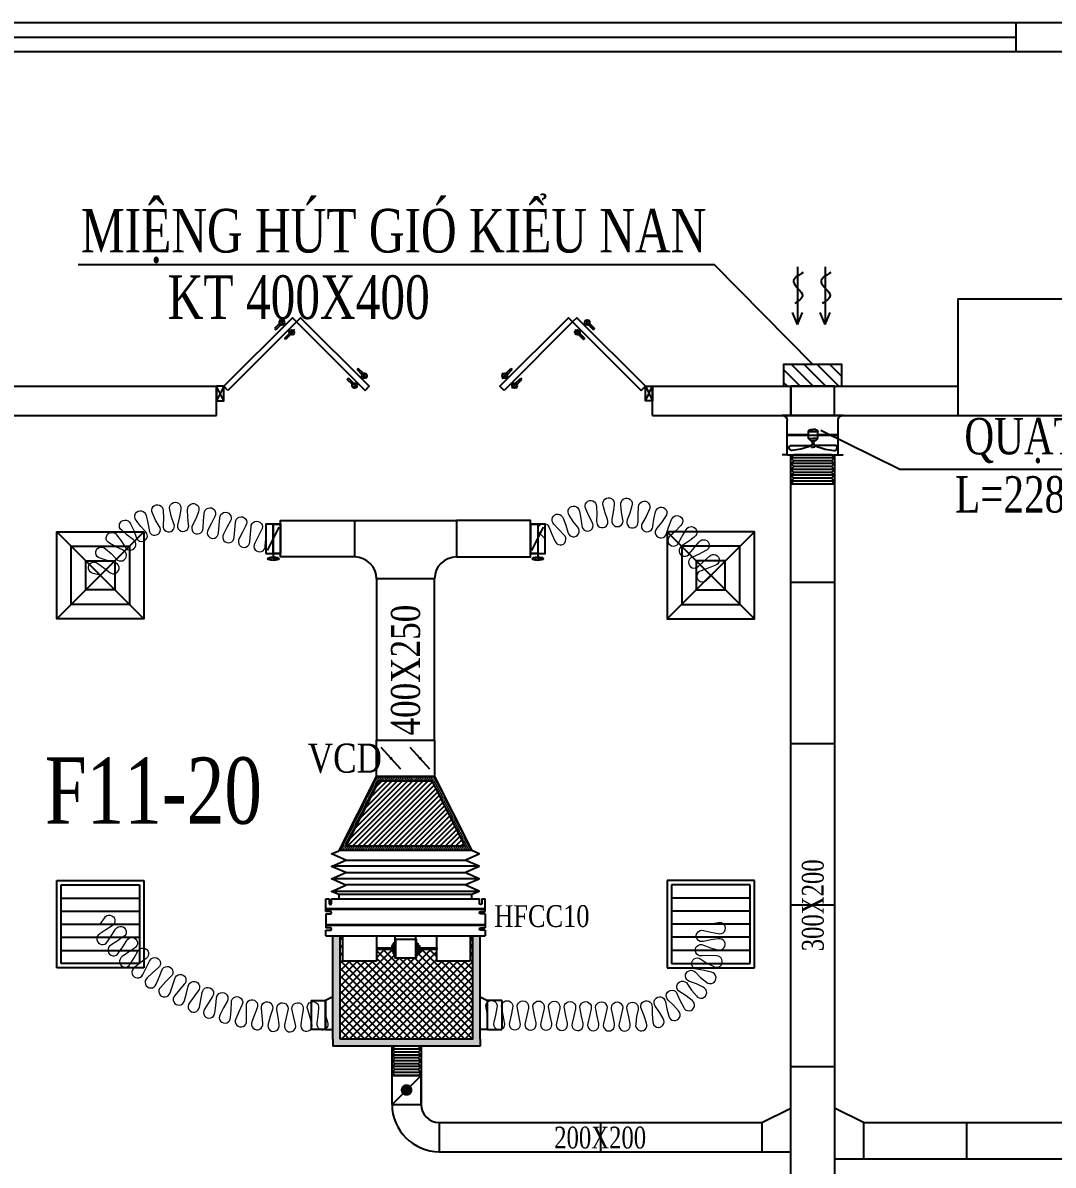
# Model space of a CAD drawing. Header units: metres. Extents: x 352651 to 1421851, y -87441 to -24441.
# Drawn here: x 1270850 to 1277939, y -40493 to -32636 of the extents above; entities that cross this region are included whole.
import ezdxf
from ezdxf.enums import TextEntityAlignment as Align

# ---------------------------------------------------------------- set-up
doc = ezdxf.new("R2010")
doc.units = ezdxf.units.M
doc.header["$LTSCALE"] = 300
doc.header["$MEASUREMENT"] = 0
for name, color, linetype in [('100', 2, 'CONTINUOUS'), ('bat noi mem', 4, 'CONTINUOUS'), ('CUA', 8, 'CONTINUOUS'), ('CUAGIO', 2, 'CONTINUOUS'), ('KT', 1, 'CONTINUOUS'), ('THAY', 9, 'CONTINUOUS'), ('thiet bi', 11, 'CONTINUOUS'), ('TUONG', 7, 'CONTINUOUS'), ('vach', 6, 'CONTINUOUS')]:
    doc.layers.add(name, color=color, linetype=linetype)
doc.layers.add('noi mem', color=5, linetype='BATTING', lineweight=0)
doc.styles.add('20', font='vntimeh.shx', dxfattribs={"width": 0.75, "bigfont": 'vns.shx'})
doc.styles.add('PHU', font='vntimeh.shx', dxfattribs={"width": 0.8})
doc.styles.add('ROMANS', font='romans.shx', dxfattribs={"width": 0.75, "bigfont": 'romancvn.shx'})
doc.styles.add('VNCC-RMD', font='vntimeh.shx', dxfattribs={"width": 0.75, "height": 300, "bigfont": 'vns.shx'})
doc.linetypes.add('BATTING', pattern='A,0.0001,-0.1,[134,ltypeshp.shx,S=0.1,R=0,X=-0.1,Y=0],-0.2,[134,ltypeshp.shx,S=0.1,R=180,X=0.1,Y=0],-0.1', length=0.4001)

# ---------------------------------------------------------------- blocks, each defined once
blk = doc.blocks.new('SAD')
at = {"layer": 'CUAGIO', "color": 8}
for p, q in [((-300, -300), (300, 300)), ((300, -300), (-300, 300))]:
    blk.add_line(p, q, dxfattribs=at)
at = {"layer": 'CUAGIO'}
blk.add_lwpolyline([(300, -300), (300, 300), (-300, 300), (-300, -300)], close=True, dxfattribs=at)
at = {"layer": 'CUAGIO', "color": 8}
for points in [[(200, -200), (200, 200), (-200, 200), (-200, -200)], [(100, -100), (100, 100), (-100, 100), (-100, -100)]]:
    blk.add_lwpolyline(points, close=True, dxfattribs=at)
blk = doc.blocks.new('SAG')
at = {"layer": 'CUAGIO'}
for p, q in [((-300, 300), (-300, -300)), ((300, 300), (-300, 300)), ((300, -300), (300, 300)), ((-300, -300), (300, -300))]:
    blk.add_line(p, q, dxfattribs=at)
at = {"layer": 'CUAGIO', "color": 8}
for p, q in [((-270, 270), (-270, -270)), ((270, 270), (-270, 270)), ((-180, -270), (-180, 270)), ((-90, -270), (-90, 270)), ((0, -270), (0, 270)), ((90, -270), (90, 270)), ((180, -270), (180, 270)), ((270, -270), (270, 270)), ((-270, -270), (270, -270))]:
    blk.add_line(p, q, dxfattribs=at)
blk = doc.blocks.new('cot1')
at = {"layer": 'vach'}
blk.add_lwpolyline([(-400, -400), (400, -400), (400, 400), (-400, 400)], close=True, dxfattribs=at)
blk = doc.blocks.new('1-van gio D200')
at = {"layer": 'CUAGIO'}
h = blk.add_hatch(dxfattribs=at)
h.set_pattern_fill('ANSI31', color=256, scale=100, style=0)
edge = h.paths.add_edge_path()
edge.add_ellipse((486127, -58494), major_axis=(-38.1, 0), ratio=0.310482, start_angle=0, end_angle=360, ccw=False)
for p, q in [((486167, -58437.3), (486087.1, -58277.5)), ((486127, -58257.4), (486127, -58494))]:
    blk.add_line(p, q, dxfattribs=at)
at = {"layer": 'CUAGIO', "const_width": 3}
for points in [[(486127, -58457.4), (486177, -58457.4), (486177, -58257.4), (486077, -58257.4), (486077, -58457.4), (486127, -58457.4)], [(486167, -58437.3), (486087.1, -58277.5)], [(486127, -58257.4), (486127, -58494)]]:
    blk.add_lwpolyline(points, dxfattribs=at)
at = {"layer": 'CUAGIO'}
blk.add_lwpolyline([(486177, -58457.4), (486077, -58457.4), (486077, -58257.4), (486177, -58257.4)], close=True, dxfattribs=at)
at = {"layer": 'CUAGIO', "const_width": 5.35}
blk.add_lwpolyline([(486130.7, -58357.4, -1), (486123.3, -58357.4, -1)], format="xyb", close=True, dxfattribs=at)
at = {"layer": 'CUAGIO', "extrusion": (0, 0, -1)}
blk.add_ellipse((486127, -58494), major_axis=(-38.1, 0), ratio=0.310482, start_param=-1.570796, end_param=4.712389, dxfattribs=at)
blk = doc.blocks.new('bac noi mem')
at = {"layer": 'bat noi mem'}
for p, q in [((493886.7, -64673), (493866.7, -64693)), ((494066.7, -64693), (493866.7, -64693)), ((493866.7, -64693), (493886.7, -64713)), ((493886.7, -64713), (493866.7, -64733)), ((494066.7, -64733), (493866.7, -64733)), ((493866.7, -64733), (493886.7, -64753)), ((494046.7, -64673), (493886.7, -64673)), ((494046.7, -64713), (493886.7, -64713)), ((494046.7, -64673), (494066.7, -64693)), ((494066.7, -64693), (494046.7, -64713)), ((494046.7, -64713), (494066.7, -64733)), ((494066.7, -64733), (494046.7, -64753)), ((493886.7, -64753), (493866.7, -64773)), ((494066.7, -64773), (493866.7, -64773)), ((493866.7, -64773), (493886.7, -64793)), ((493886.7, -64793), (493866.7, -64813)), ((494066.7, -64813), (493866.7, -64813)), ((493866.7, -64813), (493886.7, -64833)), ((494046.7, -64753), (493886.7, -64753)), ((494046.7, -64793), (493886.7, -64793)), ((494046.7, -64753), (494066.7, -64773)), ((494066.7, -64773), (494046.7, -64793)), ((494046.7, -64793), (494066.7, -64813)), ((494066.7, -64813), (494046.7, -64833)), ((493886.7, -64833), (493866.7, -64853)), ((494066.7, -64853), (493866.7, -64853)), ((493866.7, -64853), (493886.7, -64873)), ((494046.7, -64833), (493886.7, -64833)), ((494046.7, -64873), (493886.7, -64873)), ((494046.7, -64833), (494066.7, -64853)), ((494066.7, -64853), (494046.7, -64873))]:
    blk.add_line(p, q, dxfattribs=at)
blk = doc.blocks.new('Quat thong gio 2')
at = {"layer": 'CUAGIO', "color": 2}
for p, q in [((604438.8, -54339.3), (604438.8, -54304.3)), ((604438.8, -54689.3), (604438.8, -54339.3)), ((604438.8, -54339.3), (604675.8, -54339.3)), ((604503.8, -54351.8), (604503.8, -54498.8)), ((604573.5, -54339.3), (604573.5, -54478.5)), ((604576, -54339.3), (604576, -54478.5)), ((604710.8, -54304.3), (604710.8, -54724.3)), ((604710.8, -54304.3), (604710.8, -54304.3)), ((604493.1, -54498.8), (604493.1, -54511)), ((604493.1, -54498.8), (604511.6, -54498.8)), ((604493.1, -54523.2), (604493.1, -54511)), ((604493.1, -54523.2), (604511.6, -54523.2)), ((604503.8, -54485.7), (604497.1, -54485.7)), ((604500.1, -54485.7), (604500.1, -54498.8)), ((604500.1, -54536.3), (604500.1, -54523.2)), ((604503.8, -54670.2), (604503.8, -54523.2)), ((604511.6, -54498.8), (604511.6, -54511)), ((604511.6, -54505.6), (604534.7, -54505.6)), ((604511.6, -54523.2), (604511.6, -54511)), ((604511.6, -54516.4), (604534.7, -54516.4)), ((604534.7, -54494.4), (604551.2, -54479.1)), ((604534.7, -54494.4), (604534.7, -54511)), ((604534.7, -54527.6), (604534.7, -54511)), ((604534.7, -54527.6), (604551.2, -54542.8)), ((604551.2, -54479.1), (604551.2, -54511)), ((604551.2, -54479.1), (604597.9, -54479.1)), ((604551.2, -54542.8), (604551.2, -54511)), ((604574.8, -54542.8), (604574.8, -54479.1)), ((604597.9, -54479.1), (604597.9, -54542.8)), ((604612.9, -54494.1), (604612.9, -54511)), ((604612.9, -54527.8), (604612.9, -54511)), ((604503.8, -54536.3), (604497.1, -54536.3)), ((604551.2, -54542.8), (604597.9, -54542.8)), ((604573.5, -54543.5), (604573.5, -54689.3)), ((604576, -54543.5), (604576, -54689.3)), ((604438.8, -54689.3), (604675.8, -54689.3)), ((604438.8, -54689.3), (604438.8, -54724.3)), ((604710.8, -54724.3), (604710.8, -54724.3))]:
    blk.add_line(p, q, dxfattribs=at)
at = {"layer": 'CUAGIO', "color": 2, "const_width": 1}
for points in [[(604438.8, -54304.3), (604438.8, -54339.3)], [(604438.8, -54724.3), (604438.8, -54689.3)]]:
    blk.add_lwpolyline(points, dxfattribs=at)
for points in [[(604710.8, -54304.3), (604710.8, -54304.3, -0.414214), (604675.8, -54339.3), (604438.8, -54339.3)], [(604710.8, -54724.3), (604710.8, -54724.3, 0.414214), (604675.8, -54689.3), (604438.8, -54689.3)]]:
    blk.add_lwpolyline(points, format="xyb", dxfattribs=at)
at = {"layer": 'CUAGIO', "color": 2}
for points in [[(604497.1, -54485.7, -0.067078), (604469.4, -54367, -0.673836), (604503.8, -54351.8)], [(604497.1, -54536.3, 0.067078), (604469.4, -54655, 0.673836), (604503.8, -54670.2)]]:
    blk.add_lwpolyline(points, format="xyb", dxfattribs=at)
for centre, radius, start, end in [((604675.8, -54304.3), 35, 270, 0), ((604574.8, -54477.6), 1.5, 213.55731, 326.44269), ((604597.9, -54494.1), 15, 0, 90), ((604597.9, -54527.8), 15, 270, 0), ((604574.8, -54544.3), 1.5, 33.55731, 146.44269), ((604675.8, -54724.3), 35, 0, 90)]:
    blk.add_arc(centre, radius, start, end, dxfattribs=at)

msp = doc.modelspace()

# ---------------------------------------------------------------- hatches: boundary and pattern name
at = {"layer": 'CUAGIO'}
h = msp.add_hatch(dxfattribs=at)
h.set_pattern_fill('ANSI31', color=2, scale=500, style=0)
h.set_pattern_definition([(314.962716, (546207.8, -27947.31), (-44.222923, -44.165406), [])])
h.paths.add_polyline_path([(1276084.5, -35136.1), (1276484.5, -35136.3), (1276484.5, -34986.3), (1276084.5, -34986.1)])
h = msp.add_hatch(dxfattribs=at)
h.set_pattern_fill('DOTS', color=256, scale=200, style=0)
h.set_pattern_definition([(0, (443353.986, -91669.409), (6.25, 12.5), [0, -12.5])])
h.paths.add_polyline_path([(1273683.2, -37820.2), (1273283.2, -37820.2), (1273026.2, -38330.2), (1273940.2, -38330.2)])
h.paths.add_polyline_path([(1273664.7, -37850.2), (1273891.5, -38300.2), (1273074.9, -38300.2), (1273301.6, -37850.2)], flags=16)
h = msp.add_hatch(dxfattribs=at)
h.set_pattern_fill('ANSI31', color=256, scale=200, style=0)
h.set_pattern_definition([(45, (445500.002, -63565.314), (-17.6776695, 17.6776695), [])])
h.paths.add_polyline_path([(1273891.5, -38300.2), (1273074.9, -38300.2), (1273301.6, -37850.2), (1273664.7, -37850.2)])
h = msp.add_hatch(dxfattribs=at)
h.set_pattern_fill('DOTS', color=2, scale=200, style=0)
h.set_pattern_definition([(0, (700378.143, 17916.757), (6.25, 12.5), [0, -12.5])])
h.paths.add_polyline_path([(1273947.2, -39625.7), (1273033.6, -39625.7), (1273033.6, -38915.7), (1272983.6, -38915.7), (1272983.6, -39625.7), (1272983.6, -39675.7), (1273997.2, -39675.7), (1273997.2, -39625.7), (1273997.2, -38915.7), (1273947.2, -38915.7)])
at = {"layer": 'CUAGIO', "ltscale": 1.5}
h = msp.add_hatch(dxfattribs=at)
h.set_pattern_fill('ANSI37', color=9, scale=300, style=0)
h.set_pattern_definition([(45, (811204.744, -566.105), (-26.5165043, 26.5165043), []), (135, (811204.744, -566.105), (-26.5165043, -26.5165043), [])])
h.paths.add_polyline_path([(1273947.2, -39625.7), (1273947.2, -38915.7), (1273928, -38915.7), (1273928, -39090.7), (1273697.8, -39090.7), (1273697.8, -39007.8), (1273578.2, -39007.8), (1273578.2, -39023.4), (1273567.6, -39023.4), (1273567.6, -39039.2), (1273557.7, -39039.2), (1273557.7, -39064.2, -1), (1273551.3, -39066.3), (1273415.1, -39066.3, -1), (1273408.6, -39064.2), (1273408.6, -39039.2), (1273398.7, -39039.2), (1273398.7, -39023.4), (1273388.2, -39023.4), (1273388.2, -39007.8), (1273282.9, -39007.8), (1273282.9, -39090.7), (1273052.7, -39090.7), (1273052.7, -38915.7), (1273033.6, -38915.7), (1273033.6, -39625.7)])

# ---------------------------------------------------------------- linework, layer by layer
at = {"layer": '100', "color": 3}
for p in [(1271230, -34298.3), (1276284.5, -34986.2)]:
    msp.add_line(p, (1275606.5, -34298.3), dxfattribs=at)
at = {"layer": 'bat noi mem'}
for p, q in [((1276154.7, -35608.2), (1276134.7, -35628.2)), ((1276434.2, -35628.2), (1276134.7, -35628.2)), ((1276134.7, -35628.2), (1276154.7, -35648.2)), ((1276154.7, -35648.2), (1276134.7, -35668.2)), ((1276434.2, -35668.2), (1276134.7, -35668.2)), ((1276134.7, -35668.2), (1276154.7, -35688.2)), ((1276414.2, -35608.2), (1276154.7, -35608.2)), ((1276414.2, -35648.2), (1276154.7, -35648.2)), ((1276414.2, -35608.2), (1276434.2, -35628.2)), ((1276434.2, -35628.2), (1276414.2, -35648.2)), ((1276414.2, -35648.2), (1276434.2, -35668.2)), ((1276434.2, -35668.2), (1276414.2, -35688.2)), ((1276154.7, -35688.2), (1276134.7, -35708.2)), ((1276434.2, -35708.2), (1276134.7, -35708.2)), ((1276134.7, -35708.2), (1276154.7, -35728.2)), ((1276154.7, -35728.2), (1276134.7, -35748.2)), ((1276434.2, -35748.2), (1276134.7, -35748.2)), ((1276134.7, -35748.2), (1276154.7, -35768.2)), ((1276414.2, -35688.2), (1276154.7, -35688.2)), ((1276414.2, -35728.2), (1276154.7, -35728.2)), ((1276414.2, -35688.2), (1276434.2, -35708.2)), ((1276434.2, -35708.2), (1276414.2, -35728.2)), ((1276414.2, -35728.2), (1276434.2, -35748.2)), ((1276434.2, -35748.2), (1276414.2, -35768.2)), ((1276154.7, -35768.2), (1276134.7, -35788.2)), ((1276434.2, -35788.2), (1276134.7, -35788.2)), ((1276134.7, -35788.2), (1276154.7, -35808.2)), ((1276434.2, -35808.2), (1276134.7, -35808.2)), ((1276414.2, -35768.2), (1276154.7, -35768.2)), ((1276414.2, -35768.2), (1276434.2, -35788.2)), ((1276434.2, -35788.2), (1276414.2, -35808.2)), ((1273940.2, -38330.2), (1273026.2, -38330.2)), ((1273076.2, -38394.5), (1273890.2, -38394.5)), ((1273990.2, -38437.4), (1272976.2, -38437.4)), ((1273076.2, -38480.2), (1273890.2, -38480.2)), ((1273990.2, -38523.1), (1272976.2, -38523.1)), ((1273890.2, -38566), (1273076.2, -38566)), ((1272976.2, -38608.8), (1273990.2, -38608.8))]:
    msp.add_line(p, q, dxfattribs=at)
for points in [[(1273023.4, -38631.4), (1272973.4, -38610), (1273073.4, -38567.2), (1272973.4, -38524.3), (1273073.4, -38481.4), (1272973.4, -38438.6), (1273073.4, -38395.7), (1272973.4, -38352.9), (1273023.4, -38331.4)], [(1273940.2, -38630.2), (1273990.2, -38608.8), (1273890.2, -38566), (1273990.2, -38523.1), (1273890.2, -38480.2), (1273990.2, -38437.4), (1273890.2, -38394.5), (1273990.2, -38351.7), (1273940.2, -38330.2)]]:
    msp.add_lwpolyline(points, dxfattribs=at)
at = {"layer": 'CUA', "ltscale": 0.2}
for p, q in [((1272617.1, -34704.7), (1272582.2, -34739.5)), ((1272625.4, -34713.1), (1272590.6, -34747.9)), ((1272651.2, -34678.9), (1272612.4, -34717.7)), ((1272650.2, -34714.8), (1272615.4, -34680)), ((1274715.1, -34678.9), (1274753.9, -34717.7)), ((1274716.2, -34714.8), (1274751, -34680)), ((1274740.9, -34713.1), (1274775.7, -34747.9)), ((1274749.3, -34704.7), (1274784.1, -34739.5)), ((1272582.2, -34739.5), (1272590.6, -34747.9)), ((1272684.6, -34772.2), (1272649.8, -34807.1)), ((1272658.1, -34815.4), (1272649.8, -34807.1)), ((1272692.9, -34780.6), (1272658.1, -34815.4)), ((1272718.7, -34746.4), (1272679.9, -34785.2)), ((1272682.8, -34747.5), (1272717.6, -34782.3)), ((1274647.6, -34746.4), (1274686.4, -34785.2)), ((1274683.5, -34747.5), (1274648.7, -34782.3)), ((1274673.4, -34780.6), (1274708.2, -34815.4)), ((1274681.7, -34772.2), (1274716.6, -34807.1)), ((1274708.2, -34815.4), (1274716.6, -34807.1)), ((1274784.1, -34739.5), (1274775.7, -34747.9)), ((1273158.4, -35013.3), (1273150, -35021.6)), ((1273184.9, -35056.5), (1273150, -35021.6)), ((1273193.2, -35048.1), (1273158.4, -35013.3)), ((1274173.1, -35048.1), (1274208, -35013.3)), ((1274181.5, -35056.5), (1274216.3, -35021.6)), ((1274208, -35013.3), (1274216.3, -35021.6)), ((1273082.5, -35089.2), (1273090.9, -35080.8)), ((1273117.3, -35124), (1273082.5, -35089.2)), ((1273125.7, -35115.6), (1273090.9, -35080.8)), ((1273151.5, -35149.8), (1273112.7, -35111)), ((1273150.4, -35113.9), (1273115.6, -35148.7)), ((1273219, -35082.3), (1273180.2, -35043.5)), ((1273183.1, -35081.2), (1273217.9, -35046.4)), ((1274147.3, -35082.3), (1274186.1, -35043.5)), ((1274183.2, -35081.2), (1274148.5, -35046.4)), ((1274214.8, -35149.8), (1274253.6, -35111)), ((1274215.9, -35113.9), (1274250.7, -35148.7)), ((1274240.6, -35115.6), (1274275.5, -35080.8)), ((1274249, -35124), (1274283.8, -35089.2)), ((1274283.8, -35089.2), (1274275.5, -35080.8)), ((1272233.2, -35136.2), (1272183.2, -35236.2)), ((1272233.2, -35236.2), (1272183.2, -35136.2)), ((1272233.2, -35236.2), (1272233.2, -35136.2)), ((1275133.2, -35236.2), (1275133.2, -35136.2)), ((1275133.2, -35136.2), (1275183.2, -35236.2)), ((1275133.2, -35236.2), (1275183.2, -35136.2)), ((1272233.2, -35236.2), (1272233.2, -35236.2)), ((1275133.2, -35236.2), (1275133.2, -35236.2))]:
    msp.add_line(p, q, dxfattribs=at)
for points in [[(1272261.5, -35164.5), (1272233.2, -35136.2), (1272705.2, -34664.2), (1272733.4, -34692.5)], [(1273205.4, -35164.5), (1273233.7, -35136.2), (1272761.7, -34664.2), (1272733.4, -34692.5)], [(1274160.9, -35164.5), (1274132.6, -35136.2), (1274604.6, -34664.2), (1274632.9, -34692.5)], [(1275104.9, -35164.5), (1275133.2, -35136.2), (1274661.2, -34664.2), (1274632.9, -34692.5)], [(1272233.2, -35136.2), (1272183.2, -35136.2), (1272183.2, -35236.2), (1272233.2, -35236.2)], [(1275133.2, -35136.2), (1275183.2, -35136.2), (1275183.2, -35236.2), (1275133.2, -35236.2)]]:
    msp.add_lwpolyline(points, close=True, dxfattribs=at)
for centre in [(1272632.7, -34697.4), (1274733.6, -34697.4), (1272700.3, -34764.9), (1274666.1, -34764.9), (1273133, -35131.3), (1273200.5, -35063.8), (1274165.8, -35063.8), (1274233.3, -35131.3)]:
    msp.add_circle(centre, 17.3, dxfattribs=at)
at = {"layer": 'CUAGIO', "color": 6, "ltscale": 100}
for p, q in [((1276180, -34315), (1276180, -34710)), ((1276370, -34315), (1276370, -34710)), ((1276180, -34710), (1276145.3, -34628.6)), ((1276180, -34710), (1276214.8, -34628.6)), ((1276370, -34710), (1276335.3, -34628.6)), ((1276370, -34710), (1276404.8, -34628.6))]:
    msp.add_line(p, q, dxfattribs=at)
at = {"layer": 'CUAGIO', "color": 2}
for p, q in [((1276134.7, -35336.2), (1276134.7, -35136.2)), ((1276434.2, -35336.2), (1276434.2, -35136.2)), ((1273283.2, -36460.2), (1273283.2, -37570.2)), ((1273683.2, -37570.2), (1273683.2, -36460.2)), ((1276434.2, -36486.2), (1276134.7, -36486.2)), ((1276434.2, -37596.2), (1276134.7, -37596.2)), ((1276434.2, -38706.2), (1276134.7, -38706.2)), ((1272983.6, -39625.7), (1272983.6, -39675.7)), ((1273947.2, -39625.7), (1273033.6, -39625.7)), ((1273997.2, -39625.7), (1273997.2, -39675.7)), ((1276434.2, -39816.2), (1276134.7, -39816.2)), ((1273715.4, -40200.7), (1273715.4, -40400.7)), ((1274825.4, -40200.7), (1274825.4, -40400.7)), ((1275935.4, -40200.7), (1275935.4, -40400.7)), ((1276633.5, -40200.7), (1276633.5, -40450.7)), ((1277342.3, -40200.7), (1277342.3, -40450.7)), ((1273715.4, -40400.7), (1276134.7, -40400.7)), ((1276434.2, -40450.7), (1282892.3, -40450.7))]:
    msp.add_line(p, q, dxfattribs=at)
at = {"layer": 'CUAGIO', "color": 3}
for q in [(1276339.5, -35439.7), (1281720.5, -35705.3)]:
    msp.add_line((1276879.8, -35705.3), q, dxfattribs=at)
at = {"layer": 'CUAGIO', "ltscale": 1.5}
msp.add_line((1273133.2, -36060.2), (1273833.2, -36060.2), dxfattribs=at)
at = {"layer": 'CUAGIO'}
for p, q in [((1273683.2, -36460.2), (1273283.2, -36460.2)), ((1273450.1, -37769.5), (1273316.2, -37620.9)), ((1273650.1, -37769.5), (1273516.2, -37620.9)), ((1272983.6, -39625.7), (1272983.6, -38915.7)), ((1273033.6, -38915.7), (1273033.6, -38915.7)), ((1273033.6, -39625.7), (1273033.6, -38915.7)), ((1273947.2, -38915.7), (1273947.2, -38915.7)), ((1273947.2, -39625.7), (1273947.2, -38915.7)), ((1273997.2, -39625.7), (1273997.2, -38915.7)), ((1272833.9, -39360.4), (1272833.9, -39560.4)), ((1272933.6, -39360.4), (1272933.6, -39560.4)), ((1272933.6, -39560.4), (1272933.6, -39360.4)), ((1272933.6, -39560.4), (1272933.6, -39360.4)), ((1274047.2, -39560.4), (1274047.2, -39360.4)), ((1274047.2, -39560.4), (1274047.2, -39360.4)), ((1274047.2, -39560.4), (1274047.2, -39360.4)), ((1274146.9, -39360.4), (1274146.9, -39560.4)), ((1272933.6, -39560.4), (1272833.9, -39560.4)), ((1274047.2, -39560.4), (1274146.9, -39560.4)), ((1273997.2, -39675.7), (1272983.6, -39675.7)), ((1273590.4, -39836.1), (1273590.4, -40075.7)), ((1273390.4, -40075.7), (1273390.4, -39875.7)), ((1273390.4, -39875.7), (1273590.4, -39875.7)), ((1273590.4, -39875.7), (1273390.4, -40075.7)), ((1273590.4, -40075.7), (1273590.4, -39875.7)), ((1273390.4, -40075.7), (1273590.4, -40075.7)), ((1273390.4, -40075.7), (1273590.4, -40075.7)), ((1273390.4, -40075.7), (1273590.4, -40075.7)), ((1275935.4, -40200.7), (1276134.7, -40102)), ((1276633.5, -40200.7), (1276434.2, -40102)), ((1273715.4, -40200.7), (1275935.4, -40200.7)), ((1276633.5, -40200.7), (1279391.8, -40200.7))]:
    msp.add_line(p, q, dxfattribs=at)
at = {"layer": 'CUAGIO', "color": 2}
for points in [[(1276084.5, -35136.1), (1276484.5, -35136.3), (1276484.5, -34986.3), (1276084.5, -34986.1)], [(1276434.2, -35136.2), (1276134.7, -35136.2), (1276134.7, -35336.2), (1276434.2, -35336.2)]]:
    msp.add_lwpolyline(points, close=True, dxfattribs=at)
for points in [[(1273708.2, -48247.8), (1276034.7, -48247.8, 0.414214), (1276134.7, -48147.8), (1276134.7, -35608.2)], [(1276434.2, -35608.2), (1276434.2, -48097.8, 0.414214), (1276534.2, -48197.8), (1283023.2, -48197.7)]]:
    msp.add_lwpolyline(points, format="xyb", dxfattribs=at)
at = {"layer": 'CUAGIO'}
for points in [[(1273133.2, -36310.2), (1272623.2, -36310.2), (1272623.2, -36060.2), (1273133.2, -36060.2)], [(1273833.2, -36310.2), (1274343.2, -36310.2), (1274343.2, -36060.2), (1273833.2, -36060.2)], [(1272573.2, -36085.2), (1272623.2, -36085.2), (1272623.2, -36285.2), (1272573.2, -36285.2)], [(1274343.2, -36085.2), (1274393.2, -36085.2), (1274393.2, -36285.2), (1274343.2, -36285.2)], [(1273283.2, -37570.2), (1273683.2, -37570.2), (1273683.2, -37820.2), (1273283.2, -37820.2)], [(1273940.2, -38330.2), (1273026.2, -38330.2), (1273283.2, -37820.2), (1273683.2, -37820.2)], [(1273891.5, -38300.2), (1273074.9, -38300.2), (1273301.6, -37850.2), (1273664.7, -37850.2)]]:
    msp.add_lwpolyline(points, close=True, dxfattribs=at)
for points, const_width in [([(1273378.2, -37695.2, 1), (1273388.2, -37695.2, 1)], 10), ([(1273578.2, -37695.2, 1), (1273588.2, -37695.2, 1)], 10), ([(1273510.4, -39976.6, -1), (1273470.4, -39976.6, -1)], 40)]:
    msp.add_lwpolyline(points, format="xyb", close=True, dxfattribs=dict(at, const_width=const_width))
for points in [[(1272833.9, -39360.4), (1272933.6, -39360.4)], [(1272983.6, -39335.2), (1272933.6, -39360.4)], [(1273997.2, -39335.2), (1274047.2, -39360.4)], [(1274146.9, -39360.4), (1274047.2, -39360.4)], [(1272933.6, -39560.4), (1272983.6, -39560.4)], [(1274047.2, -39560.4), (1273997.2, -39560.4)]]:
    msp.add_lwpolyline(points, dxfattribs=at)
for centre, radius, start, end in [((1273133.2, -36460.2), 150, 0, 90), ((1273833.2, -36460.2), 150, 90, 180), ((1273715.4, -40075.7), 325, 180, 270), ((1273715.4, -40075.7), 125, 180, 270)]:
    msp.add_arc(centre, radius, start, end, dxfattribs=at)
at = {"layer": 'CUAGIO', "color": 9, "ltscale": 100}
for points in [[(1276220, -34353), (1276152.5, -34418.5), (1276214.5, -34511), (1276160.5, -34567)], [(1276410, -34353), (1276342.5, -34418.5), (1276404.5, -34511), (1276350.5, -34567)]]:
    msp.add_spline(points, degree=3, dxfattribs=at)
at = {"layer": 'noi mem', "linetype": 'ByBlock', "ltscale": 1.5}
for points in [[(1274443.2, -36185.2), (1274407.9, -36148.7, -1.333333), (1274470.3, -36107), (1274490.6, -36153.6), (1274510.8, -36200.2, 1.333333), (1274573.2, -36158.5), (1274538, -36121.9), (1274503.8, -36083.6, -1.333333), (1274567.6, -36044.3), (1274586.5, -36092.1), (1274600.9, -36140.2, 1.333333), (1274667.7, -36106.1), (1274637.2, -36066.2), (1274609.6, -36022.9, -1.333333), (1274679, -35994.3), (1274689.9, -36044.5), (1274696.4, -36094.3, 1.333333), (1274767.8, -36071.4), (1274744.2, -36027.1), (1274723.9, -35979.9, -1.333333), (1274796.9, -35962.8), (1274799.6, -36014.1), (1274798.1, -36064.4, 1.333333), (1274872.2, -36053.2), (1274856, -36005.7), (1274843.5, -35955.8, -1.333333), (1274918.3, -35950.7), (1274912.8, -36001.8), (1274903.2, -36051.1, 1.333333), (1274978.2, -36052), (1274969.8, -36002.4), (1274965.5, -35951.3, -1.333333), (1275040.2, -35958.2), (1275026.5, -36007.7), (1275009.1, -36054.8, 1.333333), (1275083, -36067.8), (1275082.6, -36017.5), (1275086.6, -35966.3, -1.333333), (1275159.2, -35985.1), (1275137.8, -36031.8), (1275113.1, -36075.6, 1.333333), (1275183.9, -36100.2), (1275191.6, -36050.5), (1275203.7, -36000.6, -1.333333), (1275272.4, -36030.8), (1275243.7, -36073.5), (1275212.3, -36112.7, 1.333333), (1275278.3, -36148.3), (1275293.9, -36100.6), (1275313.9, -36053.2, -1.333333), (1275376.8, -36094.1), (1275341.7, -36131.6), (1275304.3, -36165.2, 1.333333), (1275363.8, -36211), (1275386.8, -36166.4), (1275414.1, -36122.9, -1.333333), (1275469.6, -36173.3), (1275429, -36204.6), (1275386.7, -36231.9, 1.333333), (1275438, -36286.6), (1275467.9, -36246.2), (1275501.9, -36207.6, -1.333333), (1275548.6, -36266.3), (1275503.4, -36290.8), (1275457.4, -36310.9, 1.333333), (1275499.2, -36373.1), (1275535.2, -36338), (1275573.7, -36304.8, -1.333333), (1275611.9, -36369.3), (1275564.3, -36387.1), (1275516.6, -36404.7, 1.333333), (1275554.6, -36469.3), (1275593.2, -36436.2)], [(1271383.2, -36436.2), (1271333.9, -36423.5, -1.333333), (1271366, -36355.7), (1271407.1, -36385.7), (1271448, -36415.8, 1.333333), (1271480.3, -36348.1), (1271431.1, -36335.3), (1271382.2, -36318.7, -1.333333), (1271419.1, -36253.4), (1271458.6, -36286.7), (1271493.2, -36323, 1.333333), (1271536.6, -36261.9), (1271490.9, -36241.2), (1271446.4, -36215, -1.333333), (1271495.8, -36158.6), (1271527.7, -36199.2), (1271554.2, -36241.8, 1.333333), (1271609.1, -36190.7), (1271568.5, -36161.2), (1271530.3, -36126.5, -1.333333), (1271590.2, -36081.3), (1271613.1, -36127.5), (1271630.4, -36174.6, 1.333333), (1271694.6, -36135.8), (1271660.8, -36098.6), (1271630.4, -36056.9, -1.333333), (1271698.2, -36024.8), (1271711.3, -36074.7), (1271718.7, -36124.4, 1.333333), (1271789.4, -36099.3), (1271763.9, -36056.1), (1271742.6, -36009, -1.333333), (1271815.5, -35991.4), (1271818.2, -36042.9), (1271815.3, -36093, 1.333333), (1271889.6, -36082.9), (1271873.5, -36035.4), (1271862.2, -35985, -1.333333), (1271937.2, -35982.5), (1271929.3, -36033.5), (1271916.3, -36082, 1.333333), (1271991.1, -36087.2), (1271985, -36037.4), (1271984.1, -35985.8, -1.333333), (1272058.1, -35998.5), (1272040, -36046.9), (1272017.8, -36092.2, 1.333333), (1272090.2, -36111.8), (1272093.9, -36061.4), (1272098.5, -36010.7, -1.333333), (1272170.6, -36031.5), (1272147.5, -36076.9), (1272124.5, -36122.3, 1.333333), (1272196.5, -36143.1), (1272201.2, -36092.4), (1272205.8, -36041.7, -1.333333), (1272277.9, -36062.5), (1272254.9, -36107.9), (1272231.8, -36153.3, 1.333333), (1272303.9, -36174), (1272308.5, -36123.3), (1272313.2, -36072.6, -1.333333), (1272385.2, -36093.4), (1272362.2, -36138.8), (1272339.1, -36184.2, 1.333333), (1272411.2, -36205), (1272415.8, -36154.3), (1272420.5, -36103.6, -1.333333), (1272492.6, -36124.4), (1272469.5, -36169.8), (1272446.5, -36215.2, 1.333333), (1272518.5, -36235.9), (1272523.2, -36185.2)], [(1271383.2, -38836.2), (1271411.3, -38793.6, -1.333333), (1271464.4, -38846.7), (1271421.8, -38874.8), (1271379.2, -38903, 1.333333), (1271432.2, -38956), (1271460.4, -38913.5), (1271488.6, -38870.9, -1.333333), (1271541.6, -38924), (1271499, -38952.1), (1271456.5, -38980.2, 1.333333), (1271509.5, -39033.3), (1271537.6, -38990.7), (1271565.5, -38948.2, -1.333333), (1271618.8, -39001), (1271576.4, -39029.2), (1271534.7, -39059, 1.333333), (1271589.5, -39110.2), (1271616.3, -39066.5), (1271641.4, -39022.3, -1.333333), (1271697.9, -39071.6), (1271657.5, -39102.4), (1271617.9, -39135, 1.333333), (1271676, -39182.3), (1271699.8, -39136.9), (1271721.8, -39091.1, -1.333333), (1271781.6, -39136.4), (1271743.4, -39169.9), (1271706.1, -39205.1, 1.333333), (1271767.4, -39248.3), (1271788, -39201.4), (1271806.8, -39154.2, -1.333333), (1271869.5, -39195.3), (1271833.7, -39231.3), (1271798.9, -39269, 1.333333), (1271863, -39307.9), (1271880.4, -39259.7), (1271895.9, -39211.3, -1.333333), (1271961.3, -39248), (1271928, -39286.4), (1271895.9, -39326.4, 1.333333), (1271962.5, -39360.8), (1271976.5, -39311.5), (1271988.7, -39262.2, -1.333333), (1272056.4, -39294.3), (1272025.9, -39334.9), (1271996.6, -39377, 1.333333), (1272065.4, -39406.8), (1272076, -39356.6), (1272084.7, -39306.6, -1.333333), (1272154.5, -39334), (1272126.9, -39376.6), (1272100.5, -39420.6, 1.333333), (1272171.2, -39445.6), (1272178.4, -39394.8), (1272183.6, -39344.3, -1.333333), (1272255.1, -39366.9), (1272230.4, -39411.3), (1272207.2, -39456.9, 1.333333), (1272279.4, -39477), (1272283.1, -39425.9), (1272284.9, -39375.1, -1.333333), (1272357.8, -39392.7), (1272336.2, -39438.7), (1272316.1, -39485.9, 1.333333), (1272389.5, -39501), (1272389.7, -39449.7), (1272388, -39398.9, -1.333333), (1272461.9, -39411.5), (1272443.5, -39458.9), (1272426.7, -39507.3, 1.333333), (1272501, -39517.3), (1272497.7, -39466.2), (1272492.5, -39415.6, -1.333333), (1272567.1, -39423.1), (1272552, -39471.6), (1272538.6, -39521.1, 1.333333), (1272613.4, -39526), (1272606.5, -39475.2), (1272597.9, -39425.1, -1.333333), (1272672.8, -39427.5), (1272661.1, -39476.9), (1272651.1, -39527.2, 1.333333), (1272726.1, -39526.9), (1272715.7, -39476.7), (1272703.7, -39427.4, -1.333333), (1272778.6, -39424.6), (1272770.3, -39474.7), (1272763.8, -39525.5, 1.333333), (1272838.6, -39520.1), (1272824.8, -39470.7), (1272810, -39421.9, -1.333333), (1272884.6, -39414.9), (1272879.2, -39465.6), (1272873.8, -39516.3, 1.333333), (1272948.4, -39509.2), (1272933.6, -39460.4)], [(1274047.2, -39460.4), (1274037.3, -39410.3, -1.333333), (1274112.2, -39411.2), (1274101.1, -39461.1), (1274090, -39510.9, 1.333333), (1274165, -39511.8), (1274155.1, -39461.7), (1274145.2, -39411.6, -1.333333), (1274220.2, -39412.5), (1274209.1, -39462.4), (1274197.9, -39512.2, 1.333333), (1274272.9, -39513.1), (1274263, -39463), (1274253.1, -39412.9, -1.333333), (1274328.1, -39413.8), (1274317, -39463.7), (1274305.9, -39513.5, 1.333333), (1274380.9, -39514.4), (1274370.9, -39464.3), (1274361, -39414.2, -1.333333), (1274436, -39415.1), (1274424.9, -39465), (1274413.8, -39514.8, 1.333333), (1274488.8, -39515.7), (1274478.9, -39465.6), (1274468.9, -39415.5, -1.333333), (1274543.9, -39416.4), (1274532.8, -39466.3), (1274521.7, -39516.1, 1.333333), (1274596.7, -39517), (1274586.8, -39466.9), (1274576.9, -39416.8, -1.333333), (1274651.9, -39417.7), (1274640.8, -39467.5), (1274629.6, -39517.4, 1.333333), (1274704.6, -39518.3), (1274694.7, -39468.2), (1274684.8, -39418.1, -1.333333), (1274759.8, -39419), (1274748.7, -39468.8), (1274737.6, -39518.7, 1.333333), (1274812.6, -39519.6), (1274802.6, -39469.5), (1274792.7, -39419.4, -1.333333), (1274867.7, -39420.3), (1274856.6, -39470.1), (1274845.5, -39520, 1.333333), (1274920.5, -39520.9), (1274910.6, -39470.8), (1274900.6, -39420.7, -1.333333), (1274975.6, -39421.6), (1274964.5, -39471.4), (1274953.4, -39521.3, 1.333333), (1275028.4, -39522.2), (1275018.5, -39472.1), (1275007.7, -39422.6, -1.333333), (1275082.7, -39422.2), (1275072.4, -39471.8), (1275066.9, -39523.3, 1.333333), (1275141.5, -39516), (1275126.1, -39466.6), (1275106.1, -39420.3, -1.333333), (1275179.7, -39405.6), (1275179, -39456), (1275183.8, -39507.6, 1.333333), (1275255.5, -39485.6), (1275230.6, -39440.2), (1275201.8, -39398.8, -1.333333), (1275270.9, -39369.7), (1275280.3, -39419.3), (1275295.3, -39468.8, 1.333333), (1275361.2, -39432.9), (1275327.7, -39393.4), (1275291.1, -39358.7, -1.333333), (1275353.1, -39316.3), (1275372.2, -39363), (1275396.8, -39408.5, 1.333333), (1275454.2, -39360.2), (1275413.4, -39328.2), (1275370.7, -39301.5, -1.333333), (1275422.9, -39247.6), (1275451, -39289.5), (1275484.2, -39329.2, 1.333333), (1275530.7, -39270.3), (1275484.4, -39247.2), (1275437.2, -39229.5, -1.333333), (1275477.6, -39166.3), (1275513.5, -39201.7), (1275554, -39233.9, 1.333333), (1275587.8, -39167), (1275537.8, -39153.6), (1275488, -39145.7, -1.333333), (1275514.9, -39075.7), (1275557.2, -39103.2), (1275603.3, -39126.7, 1.333333), (1275623, -39054.3), (1275571.4, -39051.2), (1275521, -39053.4, -1.333333), (1275533.4, -38979.4), (1275580.3, -38998), (1275630.1, -39011.8, 1.333333), (1275635, -38936.9), (1275583.8, -38944.1), (1275533.8, -38954.6, -1.333333), (1275533.9, -38879.6), (1275583.8, -38890.2), (1275633.8, -38900.7, 1.333333), (1275633.8, -38825.7), (1275583.8, -38836.2)]]:
    msp.add_lwpolyline(points, format="xyb", dxfattribs=at)
at = {"layer": 'THAY'}
for p, q in [((1277683.2, -32636.2), (1266483.2, -32636.2)), ((1277683.2, -32736.2), (1266583.2, -32736.2)), ((1277683.2, -32836.2), (1266683.2, -32836.2))]:
    msp.add_line(p, q, dxfattribs=at)
at = {"layer": 'thiet bi'}
for p, q in [((1273026.2, -38661.7), (1273026.2, -38630.2)), ((1273026.2, -38630.2), (1273940.2, -38630.2)), ((1273940.2, -38661.7), (1273940.2, -38630.2)), ((1272934.2, -38749.2), (1272934.2, -38661.7)), ((1272934.2, -38661.7), (1272958.2, -38661.7)), ((1272934.2, -38727.7), (1274032.2, -38727.7)), ((1272934.2, -38732.7), (1274032.2, -38732.7)), ((1272974.2, -38661.7), (1273992.2, -38661.7)), ((1274008.2, -38661.7), (1274032.2, -38661.7)), ((1274032.2, -38749.2), (1274032.2, -38661.7)), ((1272934.2, -38838.7), (1274032.2, -38838.7)), ((1272934.2, -38843.7), (1274032.2, -38843.7)), ((1272934.2, -38915.7), (1272934.2, -38876.2)), ((1274032.2, -38876.2), (1274032.2, -38915.7)), ((1272934.2, -38915.7), (1274032.2, -38915.7)), ((1273398.7, -38967.3), (1273398.7, -39039.2)), ((1273408.6, -38967.3), (1273398.7, -38967.3)), ((1273411.8, -38937.8), (1273411.8, -38915.7)), ((1273415.1, -38940.2), (1273415.1, -39066.3)), ((1273551.3, -38940.2), (1273551.3, -39066.3)), ((1273554.5, -38937.8), (1273554.5, -38915.7)), ((1273557.7, -38967.3), (1273567.6, -38967.3)), ((1273567.6, -38967.3), (1273567.6, -39039.2)), ((1273282.9, -38998.7), (1273388.2, -38998.7)), ((1273282.9, -39007.8), (1273388.2, -39007.8)), ((1273388.2, -38983), (1273388.2, -39023.4)), ((1273398.7, -38983), (1273388.2, -38983)), ((1273398.7, -39023.4), (1273388.2, -39023.4)), ((1273408.6, -39039.2), (1273398.7, -39039.2)), ((1273557.7, -39039.2), (1273567.6, -39039.2)), ((1273567.6, -38983), (1273578.2, -38983)), ((1273567.6, -39023.4), (1273578.2, -39023.4)), ((1273578.2, -38983), (1273578.2, -39023.4)), ((1273578.2, -38998.7), (1273697.8, -38998.7)), ((1273578.2, -39007.8), (1273697.8, -39007.8)), ((1273697.8, -38998.7), (1273697.8, -39007.8))]:
    msp.add_line(p, q, dxfattribs=at)
for points in [[(1272958.2, -38661.7), (1272958.2, -38693.7, 1), (1272974.2, -38693.7), (1272974.2, -38661.7)], [(1274008.2, -38661.7), (1274008.2, -38693.7, -1), (1273992.2, -38693.7), (1273992.2, -38661.7)], [(1272934.2, -38765.2), (1272966.2, -38765.2, 1), (1272966.2, -38749.2), (1272934.2, -38749.2)], [(1274032.2, -38765.2), (1274000.2, -38765.2, -1), (1274000.2, -38749.2), (1274032.2, -38749.2)], [(1272934.2, -38876.2), (1272966.2, -38876.2, 1), (1272966.2, -38860.2), (1272934.2, -38860.2)], [(1274032.2, -38876.2), (1274000.2, -38876.2, -1), (1274000.2, -38860.2), (1274032.2, -38860.2)]]:
    msp.add_lwpolyline(points, format="xyb", dxfattribs=at)
for points in [[(1272934.2, -38765.2), (1272934.2, -38860.2)], [(1274032.2, -38765.2), (1274032.2, -38860.2)]]:
    msp.add_lwpolyline(points, dxfattribs=at)
for points in [[(1273282.9, -39090.7), (1273052.7, -39090.7), (1273052.7, -38915.7), (1273282.9, -38915.7)], [(1273408.6, -39066.3), (1273557.7, -39066.3), (1273557.7, -38940.2), (1273408.6, -38940.2)], [(1273928, -39090.7), (1273697.8, -39090.7), (1273697.8, -38915.7), (1273928, -38915.7)]]:
    msp.add_lwpolyline(points, close=True, dxfattribs=at)
at = {"layer": 'thiet bi', "color": 2}
msp.add_lwpolyline([(1273590.4, -39675.7), (1273590.4, -39875.7), (1273390.4, -39875.7), (1273390.4, -39675.7)], dxfattribs=at)
at = {"layer": 'thiet bi'}
for centre, start, end in [((1273411.8, -38941.2), 18.04953, 161.95047), ((1273554.5, -38941.2), 18.04953, 161.95047), ((1273411.8, -39065.2), 198.04953, 341.95047), ((1273554.5, -39065.2), 198.04953, 341.95047)]:
    msp.add_arc(centre, 3.41, start, end, dxfattribs=at)
at = {"layer": 'TUONG'}
for p, q in [((1277683.2, -32836.2), (1277683.2, -32636.2)), ((1283253.2, -32636.2), (1277683.2, -32636.2)), ((1283253.2, -32836.2), (1277683.2, -32836.2)), ((1270083.2, -35136.2), (1272183.2, -35136.2)), ((1272183.2, -35336.2), (1272183.2, -35136.2)), ((1275183.2, -35336.2), (1275183.2, -35136.2)), ((1275183.2, -35136.2), (1277283.2, -35136.2)), ((1270083.2, -35336.2), (1272183.2, -35336.2)), ((1275183.2, -35336.2), (1277283.2, -35336.2))]:
    msp.add_line(p, q, dxfattribs=at)

# ---------------------------------------------------------------- block references
at = {"layer": 'CUAGIO', "color": 2, "xscale": -1, "rotation": 270}
msp.add_blockref('Quat thong gio 2', (1330798.7, -640047), dxfattribs=at)
at = {"layer": 'CUAGIO', "xscale": -1}
for name, p, rotation in [('SAD', (1271383.2, -36436.2), 180), ('SAG', (1271383.2, -38836.2), 270)]:
    msp.add_blockref(name, p, dxfattribs=dict(at, rotation=rotation))
for p in [(1758700.2, 22172.1), (1760520.2, 22172.1)]:
    msp.add_blockref('1-van gio D200', p, dxfattribs=at)
at = {"layer": 'CUAGIO'}
for name, p, rotation in [('SAD', (1275583.2, -36436.2), 180), ('SAG', (1275583.2, -38836.2), 90)]:
    msp.add_blockref(name, p, dxfattribs=dict(at, rotation=rotation))
msp.add_blockref('bac noi mem', (779523.7, 24997.2), dxfattribs=at)
at = {"layer": 'vach'}
msp.add_blockref('cot1', (1277683.2, -34936.2), dxfattribs=at)

# ---------------------------------------------------------------- texts
at = {"layer": '100', "color": 3, "style": '20', "width": 0.75}
for s, p in [('miÖng hót giã kiÓu nan', (1271248.9, -34215.7)), ('KT 400x400', (1271847.1, -34673.1))]:
    msp.add_text(s, height=300, dxfattribs=at).set_placement(p)
at = {"layer": 'CUAGIO', "color": 3, "style": 'VNCC-RMD', "width": 0.75}
for s, p in [('qu¹t trôc cÊp giã t\xad¬i', (1277328.3, -35604.1)), ('l=2280m3//h, p=70kg//m2', (1277264.2, -36004.3))]:
    msp.add_text(s, height=250, dxfattribs=at).set_placement(p)
at = {"layer": 'CUAGIO', "color": 2, "style": 'PHU', "width": 0.75}
msp.add_text('300x200', height=150, rotation=90, dxfattribs=at).set_placement((1276360.1, -38706.2), align=Align.CENTER)
msp.add_text('200x200', height=150, dxfattribs=at).set_placement((1274822.3, -40378.7), align=Align.CENTER)
at = {"layer": 'CUAGIO', "color": 2, "insert": (1273382.9, -37538.1), "char_height": 200, "width": 888.608, "attachment_point": 1, "rotation": 90, "style": 'PHU'}
msp.add_mtext('400x250', dxfattribs=at)
at = {"layer": 'CUAGIO', "color": 2, "attachment_point": 1, "style": 'PHU'}
for s, insert, char_height, width in [('VCD', (1272810.5, -37593.7), 200, 439.881), ('hfcc10', (1274094.1, -38705.2), 150, 679.92)]:
    msp.add_mtext(s, dxfattribs=dict(at, insert=insert, char_height=char_height, width=width))
at = {"layer": 'KT', "ltscale": 1.5, "insert": (1271002.7, -37689.1), "char_height": 456.096, "width": 2517.297, "attachment_point": 1, "style": 'ROMANS'}
msp.add_mtext('{\\fTimes New Roman|b0|i0|c0|p18;F11-20}', dxfattribs=at)

doc.saveas('drawing.dxf')
